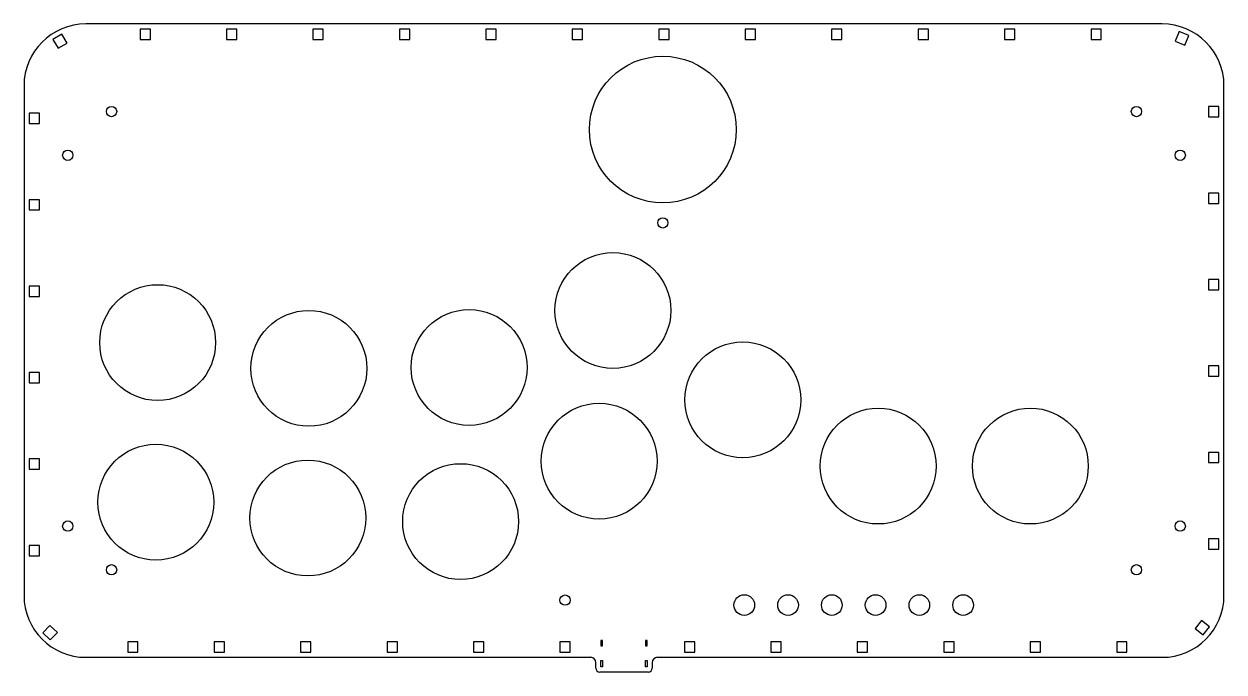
# Model space of a CAD drawing. Header units: millimetres. Extents: x -238 to -4, y -130 to -4.
import ezdxf

# ---------------------------------------------------------------- set-up
doc = ezdxf.new("R2010")
doc.units = ezdxf.units.MM
doc.layers.get('0').update_dxf_attribs({"linetype": 'CONTINUOUS'})

msp = doc.modelspace()

# ---------------------------------------------------------------- linework, layer by layer
for p, q in [((-16.5, -4.5), (-225.5, -4.5)), ((-237.5, -16.5), (-237.5, -115.5)), ((-4.5, -115.5), (-4.5, -16.5)), ((-225.5, -127.5), (-127.47, -127.5)), ((-114.52, -127.5), (-16.5, -127.5)), ((-126.47, -129.6), (-126.47, -128.5)), ((-116.27, -130.35), (-125.72, -130.35)), ((-115.52, -128.5), (-115.52, -129.6))]:
    msp.add_line(p, q)
for points in [[(-230.88, -9.22), (-229.15, -8.21), (-230.15, -6.48), (-231.88, -7.49)], [(-214.97, -7.5), (-212.97, -7.5), (-212.97, -5.5), (-214.97, -5.5)], [(-198.18, -7.5), (-196.18, -7.5), (-196.18, -5.5), (-198.18, -5.5)], [(-181.4, -7.5), (-179.4, -7.5), (-179.4, -5.5), (-181.4, -5.5)], [(-164.61, -7.5), (-162.61, -7.5), (-162.61, -5.5), (-164.61, -5.5)], [(-147.83, -7.5), (-145.83, -7.5), (-145.83, -5.5), (-147.83, -5.5)], [(-131.04, -7.5), (-129.04, -7.5), (-129.04, -5.5), (-131.04, -5.5)], [(-114.25, -7.5), (-112.25, -7.5), (-112.25, -5.5), (-114.25, -5.5)], [(-97.47, -7.5), (-95.47, -7.5), (-95.47, -5.5), (-97.47, -5.5)], [(-80.68, -7.5), (-78.68, -7.5), (-78.68, -5.5), (-80.68, -5.5)], [(-63.89, -7.5), (-61.89, -7.5), (-61.89, -5.5), (-63.89, -5.5)], [(-47.11, -7.5), (-45.11, -7.5), (-45.11, -5.5), (-47.11, -5.5)], [(-30.32, -7.5), (-28.32, -7.5), (-28.32, -5.5), (-30.32, -5.5)], [(-13.95, -7.81), (-12.1, -8.58), (-11.33, -6.74), (-13.18, -5.97)], [(-7.5, -20.54), (-7.5, -22.54), (-5.5, -22.54), (-5.5, -20.54)], [(-234.5, -23.83), (-234.5, -21.83), (-236.5, -21.83), (-236.5, -23.83)], [(-234.5, -40.62), (-234.5, -38.62), (-236.5, -38.62), (-236.5, -40.62)], [(-7.5, -37.33), (-7.5, -39.33), (-5.5, -39.33), (-5.5, -37.33)], [(-234.5, -57.41), (-234.5, -55.41), (-236.5, -55.41), (-236.5, -57.41)], [(-7.5, -54.11), (-7.5, -56.11), (-5.5, -56.11), (-5.5, -54.11)], [(-234.5, -74.19), (-234.5, -72.19), (-236.5, -72.19), (-236.5, -74.19)], [(-7.5, -70.9), (-7.5, -72.9), (-5.5, -72.9), (-5.5, -70.9)], [(-7.5, -87.69), (-7.5, -89.69), (-5.5, -89.69), (-5.5, -87.69)], [(-234.5, -90.98), (-234.5, -88.98), (-236.5, -88.98), (-236.5, -90.98)], [(-7.5, -104.47), (-7.5, -106.47), (-5.5, -106.47), (-5.5, -104.47)], [(-234.5, -107.77), (-234.5, -105.77), (-236.5, -105.77), (-236.5, -107.77)], [(-8.85, -120.35), (-10.1, -121.91), (-8.54, -123.16), (-7.29, -121.6)], [(-231.02, -122.68), (-232.46, -121.3), (-233.84, -122.74), (-232.4, -124.12)], [(-215.37, -124.5), (-217.37, -124.5), (-217.37, -126.5), (-215.37, -126.5)], [(-198.58, -124.5), (-200.58, -124.5), (-200.58, -126.5), (-198.58, -126.5)], [(-181.8, -124.5), (-183.8, -124.5), (-183.8, -126.5), (-181.8, -126.5)], [(-165.01, -124.5), (-167.01, -124.5), (-167.01, -126.5), (-165.01, -126.5)], [(-148.23, -124.5), (-150.23, -124.5), (-150.23, -126.5), (-148.23, -126.5)], [(-131.44, -124.5), (-133.44, -124.5), (-133.44, -126.5), (-131.44, -126.5)], [(-125.47, -125.29), (-125.17, -125.29), (-125.17, -124.25), (-125.47, -124.25)], [(-116.82, -125.29), (-116.52, -125.29), (-116.52, -124.25), (-116.82, -124.25)], [(-107.27, -124.5), (-109.27, -124.5), (-109.27, -126.5), (-107.27, -126.5)], [(-90.48, -124.5), (-92.48, -124.5), (-92.48, -126.5), (-90.48, -126.5)], [(-73.7, -124.5), (-75.7, -124.5), (-75.7, -126.5), (-73.7, -126.5)], [(-56.91, -124.5), (-58.91, -124.5), (-58.91, -126.5), (-56.91, -126.5)], [(-40.12, -124.5), (-42.12, -124.5), (-42.12, -126.5), (-40.12, -126.5)], [(-23.34, -124.5), (-25.34, -124.5), (-25.34, -126.5), (-23.34, -126.5)], [(-125.17, -129.35), (-125.47, -129.35), (-125.47, -128.13), (-125.17, -128.13)], [(-116.52, -129.35), (-116.82, -129.35), (-116.82, -128.13), (-116.52, -128.13)]]:
    msp.add_lwpolyline(points, close=True)
for centre, radius in [((-113.46, -25), 14.25), ((-220.5, -21.5), 1), ((-21.5, -21.5), 1), ((-229, -30), 1), ((-13, -30), 1), ((-113.46, -43.13), 1), ((-123.15, -60.13), 11.25), ((-211.55, -66.38), 11.25), ((-182.18, -71.38), 11.25), ((-151.08, -71.2), 11.25), ((-97.94, -77.49), 11.25), ((-125.83, -89.41), 11.25), ((-71.65, -90.35), 11.25), ((-42.1, -90.35), 11.25), ((-211.9, -97.38), 11.25), ((-182.39, -100.44), 11.25), ((-152.72, -101.14), 11.25), ((-229, -102), 1), ((-13, -102), 1), ((-220.5, -110.5), 1), ((-21.5, -110.5), 1), ((-132.45, -116.39), 1), ((-97.65, -117.35), 2), ((-97.65, -117.35), 2), ((-89.15, -117.35), 2), ((-89.15, -117.35), 2), ((-80.65, -117.35), 2), ((-80.65, -117.35), 2), ((-72.15, -117.35), 2), ((-72.15, -117.35), 2), ((-63.65, -117.35), 2), ((-63.65, -117.35), 2), ((-55.15, -117.35), 2), ((-55.15, -117.35), 2)]:
    msp.add_circle(centre, radius)
for centre, radius, start, end in [((-225.5, -16.5), 12, 90, 180), ((-16.5, -16.5), 12, 0, 90), ((-225.5, -115.5), 12, 180, 270), ((-16.5, -115.5), 12, -90, 0), ((-127.47, -128.5), 1, 0, 90), ((-114.52, -128.5), 1, 90, 180), ((-125.72, -129.6), 0.75, 180, 270), ((-116.27, -129.6), 0.75, -90, 0)]:
    msp.add_arc(centre, radius, start, end)

doc.saveas('drawing.dxf')
